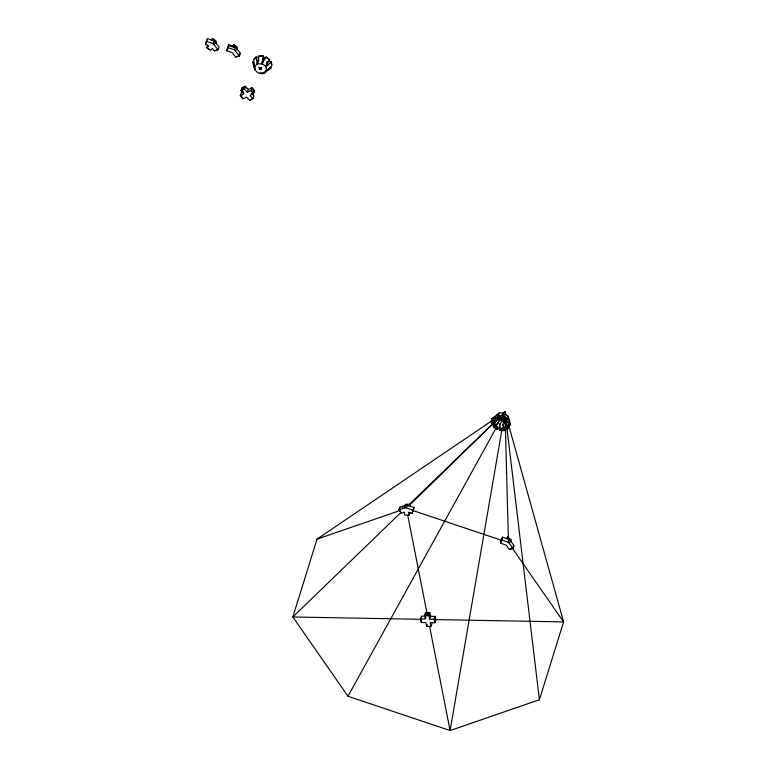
<?xml version="1.0" encoding="UTF-8"?>
<svg xmlns="http://www.w3.org/2000/svg" width="769" height="769" viewBox="0 0 769 769"><rect width="100%" height="100%" fill="white"/><g stroke="black" fill="none" stroke-linecap="round" stroke-linejoin="round"><path stroke-width="1.15" d="M492.602 419.653L491.093 421.114L491.785 424.671L495.351 425.795L498.918 428.343L499.946 430.563L504.272 430.64L503.243 428.448L503.243 420.095M499.398 426.084L499.696 423.729M254.404 66.759L257.461 63.837L258.826 55.887L263.161 55.964L264.19 58.165L262.229 64.058C266.487 65.115 268.881 71.796 263.671 73.449C256.308 75.275 252.991 67.557 252.943 61.52L255.106 70.315M263.161 55.964L261.787 63.914L266.141 56.973L269.698 59.54L265.786 66.624L267.42 61.712L266.026 66.97L271.313 61.856L268.641 61.011M499.571 428.631L502.82 428.689L503.599 430.352L500.35 430.294L499.571 428.631L499.975 426.276M500.35 430.294L500.725 428.112M502.167 428.266L450.096 730.55L347.973 696.262L292.854 616.969L317.03 539.136L496.034 417.99M504.579 414.289L504.983 411.934L502.993 413.28M504.272 430.64L504.666 428.371M509.203 425.228L509.453 427.285L506.886 429.736L503.243 428.448L498.918 428.343L496.957 429.554L493.4 426.987L495.351 425.795L494.698 422.268L497.245 419.826L497.831 417.596M498.437 415.404L499.052 413.213C506.483 410.934 510.212 418.826 510.155 425.007L505.762 425.988L503.243 428.448M498.918 428.362L501.859 419.941M206.794 47.774L208.889 45.775L205.41 44.602L206.419 41.353L213.09 43.593L218.05 49.754L214.32 51.042L212.446 48.341L210.35 50.341L206.794 47.774L207.822 45.006M218.05 49.754L219.078 46.986L214.118 40.824L207.447 38.585L205.41 44.602M226.73 50.812L228.768 44.794L235.439 47.034L240.399 53.196L239.37 55.964L235.641 57.252L232.517 52.763L226.73 50.812L227.749 47.986M227.749 48.053L228.768 44.794M409.118 515.134L408.55 512.241L412.03 513.404L414.058 507.386L405.734 505.118L399.899 507.127L398.871 509.895L401.178 513.211L404.215 512.164L404.792 515.057L409.118 515.134L410.146 512.365M413.049 510.635L414.058 507.386M500.475 543.174L501.494 539.915L508.165 542.155L513.125 548.326L509.386 549.614L506.271 545.115L500.475 543.174L501.503 540.347M501.503 540.405L502.513 537.156L509.184 539.396L514.144 545.557L513.125 548.326M429.602 626.466L450.096 730.55L539.405 699.761L563.59 621.919L507.886 422.316M504.397 420.518L505.762 425.988L505.07 422.46L501.542 419.912L503.762 413.155M501.542 419.912L497.245 419.826L497.956 417.548M206.419 41.411L207.447 38.585M208.139 45.669L207.37 47.745L209.149 49.033M213.09 43.593L214.118 40.824M214.455 44.573L215.474 41.805M239.37 55.964L234.41 49.802L235.439 47.034M235.775 50.783L236.794 48.014M239.803 53.705L239.034 55.781L236.237 56.743M251.799 93.443L254.01 95.933L252.982 98.701L249.579 100.403L246.638 97.096L243.023 98.913L240.255 95.789L243.86 93.972L240.918 90.665L241.947 87.897L245.34 86.186L248.291 89.502L247.262 92.27L244.321 88.954L245.34 86.186M243.446 92.328L241.476 90.098L242.235 88.031L244.792 86.743L246.109 88.224M240.255 95.789L241.274 93.02L243.081 92.117M244.792 86.743L244.023 88.82L241.476 90.098M247.262 92.27L250.877 90.454L251.905 87.685L254.674 90.8L253.655 93.568L250.04 95.385L252.982 98.701M253.434 92.838L254.203 90.761L252.126 88.416L251.357 90.492L253.434 92.838L251.415 93.847M400.053 507.886L399.294 509.962L401.014 512.452M398.871 509.895L404.705 507.886L405.734 505.118M404.705 507.886L406.368 507.915L407.387 505.146M412.03 513.404L413.049 510.578M431.995 623.659L430.967 626.427L426.641 626.351L425.891 622.573L421.287 622.486L420.595 618.93L421.614 616.161L425.065 616.229M421.575 616.949L420.806 619.026L421.335 621.698M494.65 421.537L496.572 419.701L494.4 417.125L492.477 418.961L494.65 421.537L496.034 420.605L496.812 418.49M420.595 618.93L425.19 619.016L424.45 615.238L425.478 612.47L429.804 612.547L430.553 616.325L429.525 619.093L434.129 619.18L435.148 616.411L430.553 616.325M425.747 618.065L425.122 614.902L425.891 612.826L429.14 612.883L429.967 617.103M497.735 419.297L500.984 419.355L500.792 416.096L497.543 416.039L497.735 419.297L499.639 415.414M429.14 612.883L428.371 614.96L425.122 614.902M429.525 619.093L428.785 615.315L429.804 612.547M503.272 414.414L500.984 419.355M502.311 419.807L504.387 417.307L507.059 419.23L504.983 421.729L502.311 419.807L503.464 415.664M426.641 626.351L427.324 624.505M504.983 421.729L506.137 417.596M430.967 626.427L430.227 622.65L434.831 622.736L435.85 619.968L435.148 616.411M501.494 539.982L502.513 537.156M508.165 542.155L509.184 539.396M509.52 543.145L510.549 540.376M513.557 546.057L512.788 548.134L509.982 549.104M501.551 419.864L504.204 413.309L504.291 416.567L501.551 419.864L501.301 415.568L504.983 411.934L505.954 415.395M505.07 422.46L505.992 420.249M258.865 67.047L260.249 69.643L261.124 67.624M509.463 421.45L505.118 422.431L506.079 420.364M507.04 418.288L507.992 416.212L508.52 418.884M258.932 60.04L257.077 63.962L256.221 56.791L258.951 57.762M493.4 426.987L494.515 424.959M494.092 427.16L495.572 426.257L498.245 428.179L496.764 429.083L494.092 427.16L495.169 425.219M495.572 426.257L498.466 422.844M347.973 696.262L496.87 426.622M503.83 414.03L504.983 411.934L505.271 414.308M496.764 429.083L497.831 427.141M495.39 425.795L500.725 419.115M211.187 40.113L212.571 38.45L216.127 41.017L216.176 42.977M232.507 46.332L233.882 44.66L237.448 47.236L237.496 49.197M505.118 422.431L507.848 419.134L507.761 415.875M506.252 538.684L507.636 537.022L511.193 539.588L511.25 541.549L507.684 538.982L507.636 537.022M263.671 73.449L266.132 71.046M404.504 505.646L405.984 504.195L410.319 504.272L410.444 506.444M499.081 418.644L497.245 419.826L496.976 415.481L499.437 413.078M408.839 505.723L410.319 504.272M409.781 504.993L500.696 416.125M502.292 418.836L503.762 417.759L504.954 420.768M266.718 70.527L272.015 65.413L271.313 61.856M400.639 512.779L292.854 616.969L421.037 619.314M409.262 504.445L494.688 421.921M503.262 413.597L504.983 411.934L505.05 414.328M256.221 56.791L253.655 59.242L254.51 66.422M254.433 59.098L256.356 57.262M264.844 71.834L266.132 70.604L265.507 70.152M268.698 69.402L269.977 68.181M498.427 419.509L494.698 422.268L491.795 418.845L499.052 413.213L496.486 415.673M506.742 429.265L508.674 427.429L505.915 426.449L503.983 428.285L506.742 429.265L506.473 426.978M496.034 420.605L497.764 419.288M266.622 70.854L271.303 67.682L264.055 73.315M491.795 418.845L493.669 417.577M492.477 418.961L495.178 417.134M266.141 56.973L264.19 58.165L261.787 63.914L257.461 63.837M240.918 90.665L244.321 88.954M248.291 89.502L251.905 87.685M252.184 91.771L254.203 90.761M250.136 99.845L251.838 98.99M260.114 68.008L260.816 67.691L261.873 69.075L260.249 69.643M498.466 418.586L499.975 417.98M214.916 50.533L217.714 49.572M402.004 507.213L404.917 506.213M317.03 539.136L400.697 510.289M506.223 425.43L509.52 424.69L509.001 422.018L505.704 422.767L506.223 425.43L505.271 421.806M259.499 56.175L262.748 56.233M260.874 67.643L259.249 68.201L259.422 69.037M259.951 72.738L263.2 72.795M496.976 415.481L501.301 415.568M406.551 504.752L409.8 504.81M424.45 615.238L428.785 615.315M434.216 619.554L563.59 621.919L511.875 547.528M491.093 421.114L494.659 422.239M228.508 45.544L234.074 47.418M227.739 47.563L234.41 49.802M406.368 507.915L413.04 510.155M412.021 510.251L501.667 540.347M505.81 425.988L509.453 427.285M266.343 57.444L269.006 59.367M233.987 45.4L236.65 47.332M212.667 39.19L214.445 40.469M504.291 416.567L507.848 419.134M502.984 418.509L504.214 419.403M250.877 90.454L253.655 93.568M242.235 88.031L243.552 89.512M240.726 95.837L242.802 98.172M494.361 416.385L497.226 419.787M508.694 419.768L510.155 425.007M508.684 421.672L509.52 424.69M254.664 66.519L255.51 69.527M502.705 424.267L503.224 426.343M434.129 619.18L434.831 622.736M407.733 515.365L427.535 615.94M425.891 612.826L426.507 615.988M271.121 63.048L271.476 64.827M506.694 426.199L539.405 699.761M505.108 416.731L508.347 537.839M233.882 44.66L233.939 46.621M212.571 38.45L212.619 40.411M435.11 617.199L434.341 619.276L434.87 621.938L435.639 619.862L435.11 617.199M494.332 422.556L491.631 421.7L492.15 424.373L494.851 425.219L494.332 422.556"/></g></svg>
